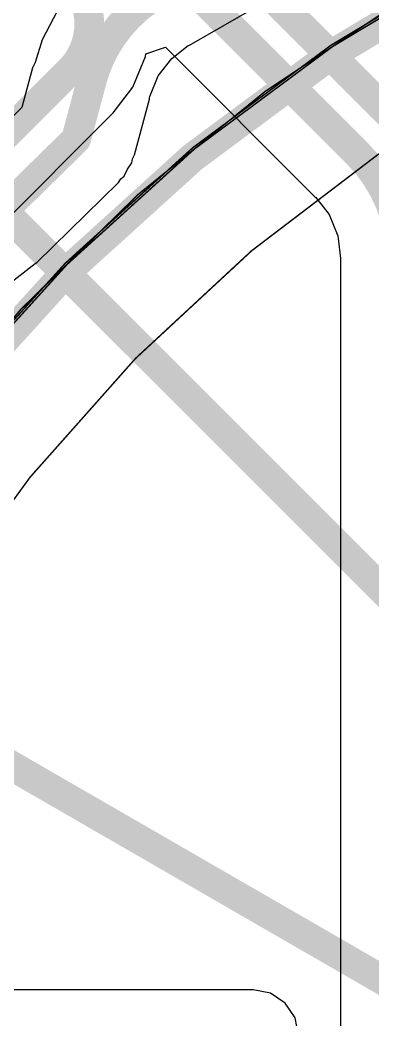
# Model space of a CAD drawing. Header units: inches. Extents: x -18 to 217, y -14 to 159.
# Drawn here: x 24.82 to 27.84, y 23.68 to 32.24 of the extents above; entities that cross this region are included whole.
import ezdxf

# ---------------------------------------------------------------- set-up
doc = ezdxf.new("R2010")
doc.units = ezdxf.units.IN
for name, color, linetype in [('Bottom Layer', 5, 'Continuous'), ('Dimension', 6, 'Continuous'), ('Fabrication', 76, 'Continuous'), ('Mechanical 4', 56, 'Continuous'), ('Top Layer', 1, 'Continuous'), ('Top Overlay', 2, 'Continuous')]:
    doc.layers.add(name, color=color, linetype=linetype)

msp = doc.modelspace()

# ---------------------------------------------------------------- linework, layer by layer
at = {"layer": 'Bottom Layer'}
for p, q in [((26.2667, 32.0218), (29.3024, 33.7745)), ((25.1672, 32.3722), (25.0049, 32.0686)), ((25.0049, 32.0686), (24.9459, 31.8741)), ((26.1146, 31.9094), (26.2565, 32.0183)), ((26.2565, 32.0183), (26.2667, 32.0218)), ((24.9459, 31.8741), (24.924, 31.8296)), ((25.9993, 31.7592), (26.1146, 31.9094)), ((24.924, 31.8296), (24.8325, 31.4882)), ((25.9268, 31.5842), (25.9993, 31.7592)), ((25.9253, 31.5722), (25.9268, 31.5842)), ((25.7965, 31.0835), (25.9246, 31.5615)), ((25.9246, 31.5615), (25.9253, 31.5722)), ((24.8325, 31.4882), (24.36, 31.0244)), ((25.7803, 31.0507), (25.7965, 31.0835)), ((25.736, 30.9609), (25.7728, 31.0149)), ((25.7728, 31.0149), (25.7803, 31.0507)), ((25.6796, 30.8781), (25.7071, 30.9022)), ((25.7071, 30.9022), (25.736, 30.9609)), ((24.9618, 30.1636), (25.659, 30.8479)), ((25.659, 30.8479), (25.6796, 30.8781)), ((24.7406, 29.9955), (24.9467, 30.1536)), ((24.9467, 30.1536), (24.9618, 30.1636)), ((26.811, 23.9384), (23.4417, 23.9384)), ((26.9597, 23.9088), (26.811, 23.9384)), ((27.0857, 23.8246), (26.9597, 23.9088)), ((27.1699, 23.6986), (27.0857, 23.8246)), ((27.1995, 23.55), (27.1699, 23.6986))]:
    msp.add_line(p, q, dxfattribs=at)
at = {"layer": 'Bottom Layer', "const_width": 0.254}
msp.add_lwpolyline([(25.4243, 31.6956, -0.203622), (26.0077, 32.4703)], format="xyb", dxfattribs=at)
for points in [[(25.2962, 31.2176), (25.4243, 31.6956)], [(24.599, 30.5332), (25.2962, 31.2176)]]:
    msp.add_lwpolyline(points, dxfattribs=at)
at = {"layer": 'Bottom Layer', "const_width": 0.127}
for points in [[(25.3608, 31.6956, 1), (25.4878, 31.6956, 1)], [(25.3608, 31.6956, 1), (25.4878, 31.6956, 1)], [(25.2327, 31.2176, 1), (25.3597, 31.2176, 1)], [(25.2327, 31.2176, 1), (25.3597, 31.2176, 1)]]:
    msp.add_lwpolyline(points, format="xyb", close=True, dxfattribs=at)
at = {"layer": 'Dimension', "const_width": 0.254}
for points in [[(58.31, 19.467, 1), (13.31, 19.467, 1)], [(54.5603, 19.4669, 1), (17.0603, 19.4669, 1)]]:
    msp.add_lwpolyline(points, format="xyb", close=True, dxfattribs=at)
for points in [[(17.9439, 37.3357), (55.3624, -0.0818)], [(15.0437, 31.4566), (58.3449, 6.4566)]]:
    msp.add_lwpolyline(points, dxfattribs=at)
at = {"layer": 'Fabrication', "const_width": 0.0127}
for points in [[(21.8463, 25.0261, -0.366777), (38.9247, 34.2228)], [(21.8463, 25.0261, -0.366777), (38.9247, 34.2228)], [(21.8463, 25.0261, -0.366777), (38.9247, 34.2228)], [(21.8463, 25.0261, -0.366777), (38.9247, 34.2228)], [(22.3945, 23.55, -0.436929), (40.8304, 32.6188)], [(22.3945, 23.55, -0.436929), (40.8304, 32.6188)], [(53.1935, 31.3327, -1.1671), (15.6751, 13.587)], [(53.1935, 31.3327, -1.1671), (15.6751, 13.587)], [(53.1935, 31.3327, -1.1671), (15.6751, 13.587)], [(53.1935, 31.3327, -1.1671), (15.6751, 13.587)], [(54.5111, 31.1383, -1.205705), (14.1774, 15.55)], [(54.5111, 31.1383, -1.205705), (14.1774, 15.55)], [(46.0676, 30.4948, -1.250986), (21.846, 14.0738)], [(46.0676, 30.4948, -1.250986), (21.846, 14.0738)], [(46.0676, 30.4948, -1.250986), (21.846, 14.0738)], [(46.0676, 30.4948, -1.250986), (21.846, 14.0738)], [(44.8304, 30.2569, -1.342703), (22.3943, 15.55)]]:
    msp.add_lwpolyline(points, format="xyb", dxfattribs=at)
at = {"layer": 'Mechanical 4', "const_width": 0.0127}
for points in [[(50.811, 19.55, 1), (20.811, 19.55, 1)], [(50.811, 19.55, 1), (20.811, 19.55, 1)], [(50.811, 19.55, 1), (20.811, 19.55, 1)], [(50.811, 19.55, 1), (20.811, 19.55, 1)], [(50.8248, 19.5385, 1), (20.8248, 19.5385, 1)], [(50.8248, 19.5385, 1), (20.8248, 19.5385, 1)], [(50.8248, 19.5385, 1), (20.8248, 19.5385, 1)], [(50.8248, 19.5385, 1), (20.8248, 19.5385, 1)]]:
    msp.add_lwpolyline(points, format="xyb", close=True, dxfattribs=at)
at = {"layer": 'Top Layer'}
for p, q in [((25.7814, 31.6627), (25.8897, 31.9241)), ((25.8897, 31.9241), (25.8927, 31.9471)), ((25.8927, 31.9471), (26.0611, 32.0042)), ((26.0611, 32.0042), (27.3402, 30.7251)), ((25.6128, 31.443), (25.7814, 31.6627)), ((23.3257, 29.1538), (25.6086, 31.4367)), ((25.6086, 31.4367), (25.6128, 31.443)), ((27.3402, 30.7251), (27.3489, 30.7193)), ((27.3489, 30.7193), (27.4608, 30.5735)), ((27.4608, 30.5735), (27.5359, 30.392)), ((27.5359, 30.392), (27.5391, 30.3677)), ((27.5391, 30.3677), (27.558, 30.1977)), ((27.558, 30.1977), (27.5579, 30.1973)), ((27.5579, 30.1973), (27.5579, 30.1954)), ((27.5579, 30.1954), (27.5579, 17.3034)), ((26.811, 23.9384), (23.4417, 23.9384)), ((26.9597, 23.9088), (26.811, 23.9384)), ((27.0857, 23.8246), (26.9597, 23.9088)), ((27.1699, 23.6986), (27.0857, 23.8246)), ((27.1995, 23.55), (27.1699, 23.6986))]:
    msp.add_line(p, q, dxfattribs=at)
for points, const_width in [([(23.9597, 38.6755, -0.53877), (58.0622, 22.8854)], 2.032), ([(25.2531, 32.5954, -0.407751), (25.2424, 31.803)], 0.254), ([(27.7065, 31.0913, -0.1983), (28.0758, 30.198)], 0.254)]:
    msp.add_lwpolyline(points, format="xyb", dxfattribs=dict(at, const_width=const_width))
at = {"layer": 'Top Layer', "const_width": 0.254}
for points in [[(22.1221, 36.6757), (27.7065, 31.0913)], [(26.7424, 32.6661), (28.0104, 31.398)], [(22.9595, 29.52), (25.2424, 31.803)]]:
    msp.add_lwpolyline(points, dxfattribs=at)
at = {"layer": 'Top Layer', "const_width": 0.127}
for points in [[(25.1789, 31.803, 1), (25.3059, 31.803, 1)], [(25.1789, 31.803, 1), (25.3059, 31.803, 1)], [(27.643, 31.0913, 1), (27.77, 31.0913, 1)], [(27.643, 31.0913, 1), (27.77, 31.0913, 1)]]:
    msp.add_lwpolyline(points, format="xyb", close=True, dxfattribs=at)
at = {"layer": 'Top Overlay', "const_width": 0.254}
msp.add_lwpolyline([(50.8104, 19.4669, 1), (20.8103, 19.4669, 1)], format="xyb", close=True, dxfattribs=at)

doc.saveas('drawing.dxf')
